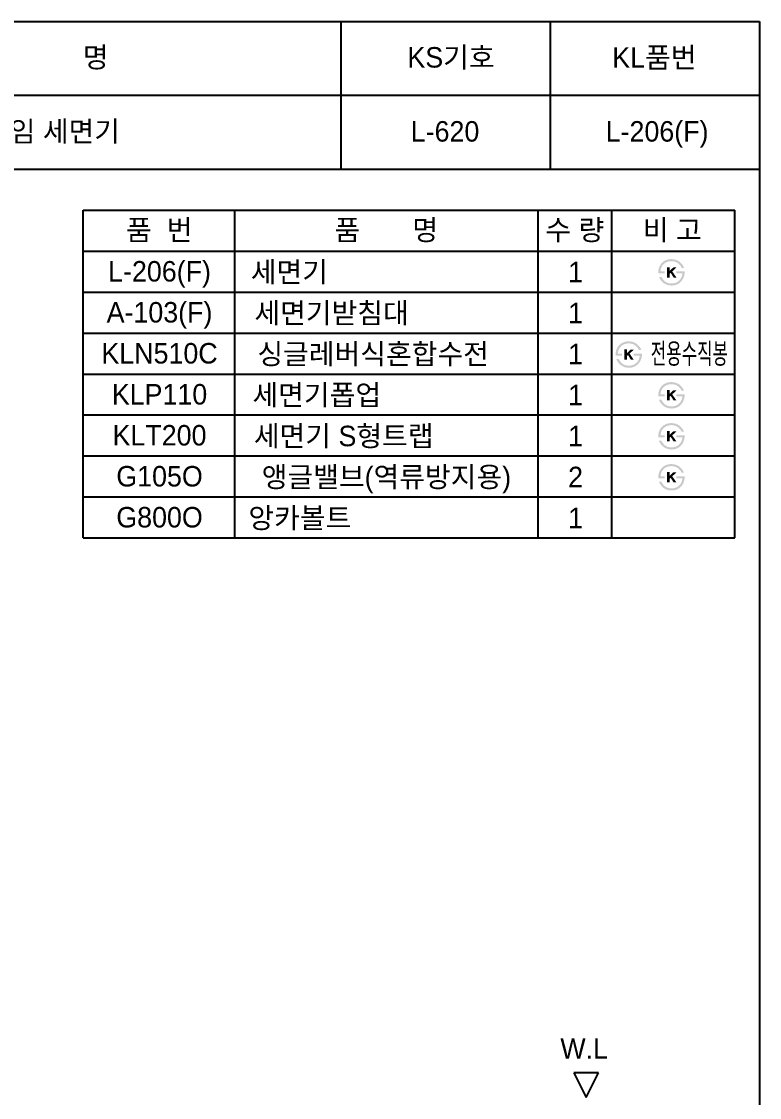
# Model space of a CAD drawing. Header units: millimetres. Extents: x 0 to 5811, y -67 to 2530.
# Drawn here: x 4911 to 5811, y 1217 to 2530 of the extents above; entities that cross this region are included whole.
import ezdxf
from ezdxf.enums import TextEntityAlignment as Align

# ---------------------------------------------------------------- set-up
doc = ezdxf.new("R2010")
doc.units = ezdxf.units.MM
for name, color, linetype in [('TEXT', 7, 'Continuous'), ('도각라인', 255, 'Continuous'), ('외형선', 3, 'Continuous')]:
    doc.layers.add(name, color=color, linetype=linetype)
doc.styles.add('타이틀', font='H2GTRM.TTF', dxfattribs={"height": 25})

msp = doc.modelspace()

# ---------------------------------------------------------------- hatches: boundary and pattern name
at = {"layer": 'TEXT'}
for points in [[(5688, 2222.8), (5687.9, 2223.2), (5687.9, 2223.6), (5687.9, 2224), (5687.9, 2224.4), (5688, 2224.8), (5688, 2225.2), (5688, 2225.6), (5688.1, 2226), (5688.1, 2226.4), (5688.2, 2226.8), (5688.2, 2227.2), (5688.3, 2227.6), (5688.4, 2228), (5688.5, 2228.4), (5688.6, 2228.8), (5688.7, 2229.1), (5688.8, 2229.5), (5688.9, 2229.9), (5689.1, 2230.3), (5689.2, 2230.6), (5689.4, 2231), (5689.5, 2231.4), (5689.7, 2231.7), (5689.9, 2232.1), (5690.1, 2232.4), (5690.3, 2232.7), (5690.5, 2233.1), (5690.7, 2233.4), (5690.9, 2233.7), (5691.1, 2234), (5691.4, 2234.3), (5691.9, 2234.9), (5692.1, 2235.2), (5692.4, 2235.5), (5692.7, 2235.8), (5693, 2236.1), (5693.3, 2236.4), (5693.6, 2236.6), (5693.9, 2236.9), (5694.2, 2237.1), (5694.5, 2237.4), (5694.9, 2237.6), (5695.2, 2237.8), (5695.6, 2238), (5695.9, 2238.2), (5696.3, 2238.4), (5696.6, 2238.6), (5697, 2238.7), (5697.4, 2238.9), (5697.9, 2239.1), (5698.3, 2239.2), (5698.7, 2239.4), (5699.1, 2239.5), (5699.6, 2239.6), (5700, 2239.7), (5700.5, 2239.8), (5700.9, 2239.9), (5701.4, 2239.9), (5701.9, 2240), (5702.3, 2240), (5702.8, 2240.1), (5703.3, 2240.1), (5703.8, 2240.1), (5704.6, 2240.1), (5704.9, 2240.1), (5705.3, 2240), (5705.7, 2240), (5706, 2240), (5706.4, 2239.9), (5706.8, 2239.9), (5707.1, 2239.8), (5707.5, 2239.7), (5707.8, 2239.7), (5708.1, 2239.6), (5708.5, 2239.5), (5708.8, 2239.4), (5709.1, 2239.3), (5709.5, 2239.2), (5709.8, 2239.1), (5710.1, 2239), (5710.4, 2238.9), (5710.7, 2238.7), (5711, 2238.6), (5711.3, 2238.5), (5711.6, 2238.3), (5711.9, 2238.2), (5712.2, 2238), (5712.5, 2237.8), (5712.8, 2237.7), (5713.1, 2237.5), (5713.4, 2237.3), (5713.6, 2237.1), (5713.9, 2236.9), (5714.2, 2236.7), (5714.6, 2236.4), (5715, 2236), (5715.4, 2235.6), (5715.8, 2235.2), (5716.1, 2234.8), (5716.5, 2234.4), (5716.8, 2234), (5717.2, 2233.6), (5717.5, 2233.1), (5717.8, 2232.6), (5718.1, 2232.2), (5718.4, 2231.7), (5718.7, 2231.1), (5718.9, 2230.6), (5719.2, 2230.1), (5719.4, 2229.5), (5719.4, 2229.5), (5716.3, 2229.5), (5716.3, 2229.5), (5716.2, 2229.7), (5716.2, 2229.9), (5716.1, 2230.1), (5716, 2230.2), (5715.9, 2230.4), (5715.9, 2230.6), (5715.8, 2230.7), (5715.7, 2230.9), (5715.6, 2231.1), (5715.5, 2231.2), (5715.4, 2231.4), (5715.3, 2231.6), (5715.2, 2231.7), (5715.1, 2231.9), (5715, 2232.1), (5714.8, 2232.2), (5714.7, 2232.4), (5714.6, 2232.6), (5714.3, 2232.9), (5714.1, 2233.2), (5713.8, 2233.5), (5713.4, 2233.8), (5713.1, 2234.1), (5712.8, 2234.4), (5712.4, 2234.7), (5712.2, 2234.9), (5712, 2235.1), (5711.7, 2235.2), (5711.5, 2235.4), (5711.2, 2235.5), (5711, 2235.7), (5710.8, 2235.8), (5710.5, 2236), (5710.3, 2236.1), (5710, 2236.2), (5709.8, 2236.4), (5709.5, 2236.5), (5709.3, 2236.6), (5709, 2236.7), (5708.8, 2236.8), (5708.5, 2236.9), (5708.2, 2237), (5708, 2237), (5707.7, 2237.1), (5707.4, 2237.2), (5707.2, 2237.3), (5706.9, 2237.3), (5706.6, 2237.4), (5706.3, 2237.4), (5706.1, 2237.5), (5705.8, 2237.5), (5705.5, 2237.5), (5705.2, 2237.6), (5704.9, 2237.6), (5704.7, 2237.6), (5704.4, 2237.6), (5704.1, 2237.6), (5703.7, 2237.6), (5703.4, 2237.6), (5703.1, 2237.6), (5702.7, 2237.5), (5702.4, 2237.5), (5702.1, 2237.5), (5701.7, 2237.4), (5701.4, 2237.4), (5701.1, 2237.3), (5700.8, 2237.3), (5700.5, 2237.2), (5700.2, 2237.1), (5699.9, 2237), (5699.6, 2237), (5699.3, 2236.9), (5699, 2236.8), (5698.7, 2236.7), (5698.4, 2236.5), (5698.1, 2236.4), (5697.8, 2236.3), (5697.6, 2236.2), (5697.3, 2236), (5697, 2235.9), (5696.8, 2235.7), (5696.5, 2235.6), (5696.3, 2235.4), (5696, 2235.2), (5695.8, 2235), (5695.5, 2234.9), (5695.3, 2234.7), (5695, 2234.5), (5694.8, 2234.3), (5694.6, 2234), (5694.3, 2233.8), (5694.1, 2233.6), (5693.9, 2233.4), (5693.7, 2233.1), (5693.5, 2232.9), (5693.3, 2232.6), (5693.1, 2232.4), (5693, 2232.1), (5692.8, 2231.9), (5692.6, 2231.6), (5692.5, 2231.4), (5692.3, 2231.1), (5692.2, 2230.8), (5692, 2230.5), (5691.9, 2230.3), (5691.8, 2230), (5691.6, 2229.7), (5691.5, 2229.4), (5691.4, 2229.1), (5691.3, 2228.8), (5691.2, 2228.5), (5691.2, 2228.2), (5691.1, 2227.8), (5691, 2227.5), (5691, 2227.2), (5690.9, 2226.9), (5690.8, 2226.5), (5690.8, 2226.2), (5690.8, 2225.8), (5690.7, 2225.5), (5690.7, 2225.1), (5690.7, 2225.1), (5695.9, 2225.1), (5695.9, 2225.1), (5695.9, 2225.1), (5695.9, 2222.8), (5695.9, 2222.8), (5695.9, 2222.8), (5688, 2222.8)], [(5720.1, 2225.1), (5720.1, 2224.7), (5720.1, 2224.3), (5720.1, 2223.8), (5720.1, 2223.4), (5720.1, 2223), (5720, 2222.5), (5720, 2222.1), (5719.9, 2221.7), (5719.8, 2221.3), (5719.8, 2220.9), (5719.7, 2220.4), (5719.6, 2220), (5719.5, 2219.6), (5719.3, 2219.2), (5719.2, 2218.8), (5719.1, 2218.4), (5718.9, 2218), (5718.8, 2217.6), (5718.6, 2217.3), (5718.5, 2216.9), (5718.3, 2216.5), (5718.1, 2216.2), (5717.9, 2215.8), (5717.7, 2215.5), (5717.5, 2215.1), (5717.3, 2214.8), (5717.1, 2214.5), (5716.9, 2214.2), (5716.6, 2213.8), (5716.4, 2213.5), (5716.2, 2213.2), (5715.9, 2212.9), (5715.6, 2212.6), (5715.4, 2212.4), (5715.1, 2212.1), (5714.8, 2211.8), (5714.5, 2211.6), (5714.2, 2211.3), (5713.9, 2211.1), (5713.6, 2210.8), (5713.3, 2210.6), (5712.9, 2210.4), (5712.6, 2210.2), (5712.3, 2210), (5712, 2209.8), (5711.6, 2209.6), (5711.3, 2209.4), (5710.9, 2209.3), (5710.5, 2209.1), (5710.2, 2209), (5709.8, 2208.8), (5709.4, 2208.7), (5709, 2208.6), (5708.7, 2208.5), (5708.3, 2208.4), (5707.9, 2208.3), (5707.5, 2208.2), (5707.1, 2208.1), (5706.7, 2208.1), (5706.3, 2208), (5705.9, 2208), (5705.5, 2208), (5705.1, 2207.9), (5704.7, 2207.9), (5704, 2207.9), (5703.4, 2208), (5702.7, 2208), (5702.1, 2208.1), (5701.5, 2208.2), (5701.2, 2208.2), (5700.9, 2208.3), (5700.5, 2208.3), (5700.2, 2208.4), (5700, 2208.5), (5699.7, 2208.6), (5699.4, 2208.6), (5699.1, 2208.7), (5698.8, 2208.8), (5698.5, 2208.9), (5698.2, 2209), (5697.9, 2209.1), (5697.7, 2209.2), (5697.4, 2209.4), (5697.1, 2209.5), (5696.8, 2209.6), (5696.6, 2209.7), (5696.3, 2209.9), (5696, 2210), (5695.8, 2210.2), (5695.5, 2210.3), (5695, 2210.7), (5694.7, 2210.8), (5694.5, 2211), (5694.2, 2211.2), (5694, 2211.4), (5693.7, 2211.6), (5693.5, 2211.8), (5693.3, 2212), (5693, 2212.2), (5692.8, 2212.5), (5692.6, 2212.7), (5692.4, 2212.9), (5692.1, 2213.1), (5691.9, 2213.4), (5691.7, 2213.6), (5691.5, 2213.9), (5691.3, 2214.1), (5691.1, 2214.4), (5690.9, 2214.6), (5690.8, 2214.9), (5690.6, 2215.2), (5690.4, 2215.5), (5690.2, 2215.7), (5690.1, 2216), (5689.9, 2216.3), (5689.7, 2216.6), (5689.6, 2216.9), (5689.4, 2217.2), (5689.1, 2217.8), (5688.9, 2218.5), (5688.9, 2218.5), (5691.8, 2218.5), (5691.8, 2218.5), (5692, 2218.1), (5692.3, 2217.6), (5692.5, 2217.2), (5692.8, 2216.9), (5693, 2216.5), (5693.3, 2216.1), (5693.5, 2215.8), (5693.8, 2215.4), (5694.1, 2215.1), (5694.3, 2214.8), (5694.6, 2214.5), (5694.9, 2214.2), (5695.2, 2213.9), (5695.5, 2213.6), (5695.8, 2213.3), (5696.1, 2213.1), (5696.3, 2212.9), (5696.5, 2212.7), (5696.8, 2212.6), (5697, 2212.4), (5697.2, 2212.3), (5697.5, 2212.1), (5697.7, 2212), (5698, 2211.9), (5698.2, 2211.7), (5698.5, 2211.6), (5698.7, 2211.5), (5699, 2211.4), (5699.2, 2211.3), (5699.5, 2211.2), (5699.8, 2211.1), (5700, 2211), (5700.3, 2211), (5700.6, 2210.9), (5700.9, 2210.8), (5701.1, 2210.8), (5701.4, 2210.7), (5701.7, 2210.7), (5702, 2210.6), (5702.3, 2210.6), (5702.6, 2210.6), (5702.9, 2210.5), (5703.2, 2210.5), (5703.5, 2210.5), (5703.8, 2210.5), (5704.1, 2210.5), (5704.4, 2210.5), (5705.3, 2210.5), (5705.5, 2210.6), (5705.8, 2210.6), (5706.1, 2210.6), (5706.3, 2210.6), (5706.6, 2210.7), (5706.9, 2210.7), (5707.1, 2210.8), (5707.4, 2210.8), (5707.6, 2210.9), (5707.9, 2210.9), (5708.2, 2211), (5708.4, 2211.1), (5708.7, 2211.2), (5708.9, 2211.2), (5709.2, 2211.3), (5709.4, 2211.4), (5709.7, 2211.5), (5709.9, 2211.6), (5710.1, 2211.8), (5710.4, 2211.9), (5710.6, 2212), (5710.9, 2212.1), (5711.1, 2212.3), (5711.3, 2212.4), (5711.6, 2212.6), (5711.8, 2212.7), (5712, 2212.9), (5712.2, 2213), (5712.5, 2213.2), (5712.7, 2213.4), (5712.9, 2213.6), (5713.2, 2213.8), (5713.4, 2214), (5713.7, 2214.3), (5713.9, 2214.5), (5714.1, 2214.8), (5714.3, 2215), (5714.5, 2215.3), (5714.7, 2215.5), (5714.9, 2215.8), (5715.1, 2216), (5715.3, 2216.3), (5715.5, 2216.6), (5715.6, 2216.9), (5715.8, 2217.2), (5715.9, 2217.4), (5716.1, 2217.7), (5716.2, 2218), (5716.3, 2218.3), (5716.5, 2218.7), (5716.6, 2219), (5716.7, 2219.3), (5716.8, 2219.6), (5716.9, 2220), (5716.9, 2220.3), (5717, 2220.6), (5717.1, 2221), (5717.2, 2221.3), (5717.2, 2221.7), (5717.3, 2222.1), (5717.3, 2222.4), (5717.3, 2222.8), (5717.3, 2222.8), (5709.9, 2222.8), (5709.9, 2222.8), (5709.9, 2222.8), (5709.9, 2225.1), (5709.9, 2225.1), (5709.9, 2225.1), (5720.1, 2225.1)], [(5701.7, 2225.8), (5706.5, 2230.2), (5710.4, 2230.2), (5705, 2225.2), (5710.1, 2217.7), (5706.7, 2217.7), (5703.1, 2223.4), (5701.7, 2222.2), (5701.7, 2217.7), (5698.8, 2217.7), (5698.8, 2230.3), (5701.7, 2230.3)], [(5635.9, 2122.5), (5635.9, 2122.9), (5635.9, 2123.3), (5635.9, 2123.7), (5635.9, 2124.1), (5635.9, 2124.5), (5635.9, 2124.9), (5636, 2125.3), (5636, 2125.7), (5636, 2126.1), (5636.1, 2126.5), (5636.2, 2126.9), (5636.2, 2127.3), (5636.3, 2127.7), (5636.4, 2128.1), (5636.5, 2128.5), (5636.6, 2128.8), (5636.8, 2129.2), (5636.9, 2129.6), (5637, 2130), (5637.2, 2130.4), (5637.3, 2130.7), (5637.5, 2131.1), (5637.7, 2131.4), (5637.8, 2131.8), (5638, 2132.1), (5638.2, 2132.5), (5638.4, 2132.8), (5638.6, 2133.1), (5638.8, 2133.4), (5639.1, 2133.7), (5639.3, 2134), (5639.8, 2134.6), (5640.1, 2135), (5640.4, 2135.2), (5640.6, 2135.5), (5640.9, 2135.8), (5641.2, 2136.1), (5641.5, 2136.3), (5641.8, 2136.6), (5642.2, 2136.8), (5642.5, 2137.1), (5642.8, 2137.3), (5643.2, 2137.5), (5643.5, 2137.7), (5643.9, 2137.9), (5644.2, 2138.1), (5644.6, 2138.3), (5645, 2138.5), (5645.4, 2138.6), (5645.8, 2138.8), (5646.2, 2138.9), (5646.7, 2139.1), (5647.1, 2139.2), (5647.5, 2139.3), (5648, 2139.4), (5648.4, 2139.5), (5648.9, 2139.6), (5649.3, 2139.6), (5649.8, 2139.7), (5650.3, 2139.7), (5650.8, 2139.8), (5651.3, 2139.8), (5651.8, 2139.8), (5652.5, 2139.8), (5652.9, 2139.8), (5653.3, 2139.7), (5653.6, 2139.7), (5654, 2139.7), (5654.4, 2139.6), (5654.7, 2139.6), (5655.1, 2139.5), (5655.4, 2139.4), (5655.8, 2139.4), (5656.1, 2139.3), (5656.4, 2139.2), (5656.8, 2139.1), (5657.1, 2139), (5657.4, 2138.9), (5657.7, 2138.8), (5658.1, 2138.7), (5658.4, 2138.6), (5658.7, 2138.4), (5659, 2138.3), (5659.3, 2138.2), (5659.6, 2138), (5659.9, 2137.9), (5660.2, 2137.7), (5660.5, 2137.5), (5660.8, 2137.4), (5661, 2137.2), (5661.3, 2137), (5661.6, 2136.8), (5661.9, 2136.6), (5662.1, 2136.4), (5662.5, 2136.1), (5662.9, 2135.7), (5663.3, 2135.3), (5663.7, 2134.9), (5664.1, 2134.5), (5664.5, 2134.1), (5664.8, 2133.7), (5665.1, 2133.3), (5665.5, 2132.8), (5665.8, 2132.3), (5666.1, 2131.9), (5666.3, 2131.4), (5666.6, 2130.9), (5666.9, 2130.3), (5667.1, 2129.8), (5667.3, 2129.2), (5667.3, 2129.2), (5664.2, 2129.2), (5664.2, 2129.2), (5664.2, 2129.4), (5664.1, 2129.6), (5664, 2129.8), (5664, 2129.9), (5663.9, 2130.1), (5663.8, 2130.3), (5663.7, 2130.5), (5663.6, 2130.6), (5663.5, 2130.8), (5663.5, 2131), (5663.4, 2131.1), (5663.2, 2131.3), (5663.1, 2131.5), (5663, 2131.6), (5662.9, 2131.8), (5662.8, 2131.9), (5662.7, 2132.1), (5662.5, 2132.3), (5662.3, 2132.6), (5662, 2132.9), (5661.7, 2133.2), (5661.4, 2133.5), (5661.1, 2133.8), (5660.7, 2134.1), (5660.4, 2134.4), (5660.1, 2134.6), (5659.9, 2134.8), (5659.7, 2134.9), (5659.4, 2135.1), (5659.2, 2135.3), (5659, 2135.4), (5658.7, 2135.5), (5658.5, 2135.7), (5658.2, 2135.8), (5658, 2135.9), (5657.7, 2136.1), (5657.5, 2136.2), (5657.2, 2136.3), (5657, 2136.4), (5656.7, 2136.5), (5656.4, 2136.6), (5656.2, 2136.7), (5655.9, 2136.8), (5655.7, 2136.8), (5655.4, 2136.9), (5655.1, 2137), (5654.8, 2137), (5654.6, 2137.1), (5654.3, 2137.1), (5654, 2137.2), (5653.7, 2137.2), (5653.5, 2137.2), (5653.2, 2137.3), (5652.9, 2137.3), (5652.6, 2137.3), (5652.3, 2137.3), (5652, 2137.3), (5651.7, 2137.3), (5651.3, 2137.3), (5651, 2137.3), (5650.7, 2137.3), (5650.3, 2137.2), (5650, 2137.2), (5649.7, 2137.1), (5649.4, 2137.1), (5649, 2137), (5648.7, 2137), (5648.4, 2136.9), (5648.1, 2136.8), (5647.8, 2136.8), (5647.5, 2136.7), (5647.2, 2136.6), (5646.9, 2136.5), (5646.6, 2136.4), (5646.3, 2136.3), (5646.1, 2136.1), (5645.8, 2136), (5645.5, 2135.9), (5645.2, 2135.7), (5645, 2135.6), (5644.7, 2135.4), (5644.5, 2135.3), (5644.2, 2135.1), (5644, 2134.9), (5643.7, 2134.8), (5643.5, 2134.6), (5643.2, 2134.4), (5643, 2134.2), (5642.8, 2134), (5642.5, 2133.8), (5642.3, 2133.5), (5642.1, 2133.3), (5641.9, 2133.1), (5641.7, 2132.8), (5641.5, 2132.6), (5641.3, 2132.4), (5641.1, 2132.1), (5640.9, 2131.9), (5640.7, 2131.6), (5640.6, 2131.3), (5640.4, 2131.1), (5640.3, 2130.8), (5640.1, 2130.5), (5640, 2130.2), (5639.8, 2130), (5639.7, 2129.7), (5639.6, 2129.4), (5639.5, 2129.1), (5639.4, 2128.8), (5639.3, 2128.5), (5639.2, 2128.2), (5639.1, 2127.9), (5639, 2127.5), (5639, 2127.2), (5638.9, 2126.9), (5638.8, 2126.6), (5638.8, 2126.2), (5638.8, 2125.9), (5638.7, 2125.6), (5638.7, 2125.2), (5638.7, 2124.9), (5638.7, 2124.9), (5643.8, 2124.9), (5643.8, 2124.9), (5643.8, 2124.9), (5643.8, 2122.5), (5643.8, 2122.5), (5643.8, 2122.5), (5635.9, 2122.5)], [(5649.7, 2125.5), (5654.5, 2129.9), (5658.3, 2129.9), (5653, 2124.9), (5658, 2117.4), (5654.6, 2117.4), (5651.1, 2123.1), (5649.7, 2121.9), (5649.7, 2117.4), (5646.7, 2117.4), (5646.7, 2130), (5649.7, 2130)], [(5668.1, 2124.9), (5668.1, 2124.4), (5668.1, 2124), (5668.1, 2123.5), (5668, 2123.1), (5668, 2122.7), (5668, 2122.3), (5667.9, 2121.8), (5667.9, 2121.4), (5667.8, 2121), (5667.7, 2120.6), (5667.6, 2120.2), (5667.5, 2119.7), (5667.4, 2119.3), (5667.3, 2118.9), (5667.2, 2118.5), (5667, 2118.1), (5666.9, 2117.7), (5666.7, 2117.4), (5666.6, 2117), (5666.4, 2116.6), (5666.3, 2116.2), (5666.1, 2115.9), (5665.9, 2115.5), (5665.7, 2115.2), (5665.5, 2114.9), (5665.3, 2114.5), (5665.1, 2114.2), (5664.8, 2113.9), (5664.6, 2113.6), (5664.4, 2113.2), (5664.1, 2112.9), (5663.8, 2112.6), (5663.6, 2112.4), (5663.3, 2112.1), (5663, 2111.8), (5662.7, 2111.5), (5662.4, 2111.3), (5662.1, 2111), (5661.8, 2110.8), (5661.5, 2110.5), (5661.2, 2110.3), (5660.9, 2110.1), (5660.6, 2109.9), (5660.2, 2109.7), (5659.9, 2109.5), (5659.6, 2109.3), (5659.2, 2109.2), (5658.9, 2109), (5658.5, 2108.8), (5658.1, 2108.7), (5657.8, 2108.5), (5657.4, 2108.4), (5657, 2108.3), (5656.6, 2108.2), (5656.2, 2108.1), (5655.8, 2108), (5655.5, 2107.9), (5655.1, 2107.8), (5654.7, 2107.8), (5654.3, 2107.7), (5653.9, 2107.7), (5653.5, 2107.7), (5653, 2107.6), (5652.6, 2107.6), (5652, 2107.6), (5651.3, 2107.7), (5650.7, 2107.7), (5650, 2107.8), (5649.4, 2107.9), (5649.1, 2107.9), (5648.8, 2108), (5648.5, 2108), (5648.2, 2108.1), (5647.9, 2108.2), (5647.6, 2108.3), (5647.3, 2108.3), (5647, 2108.4), (5646.7, 2108.5), (5646.4, 2108.6), (5646.2, 2108.7), (5645.9, 2108.8), (5645.6, 2109), (5645.3, 2109.1), (5645.1, 2109.2), (5644.8, 2109.3), (5644.5, 2109.5), (5644.3, 2109.6), (5644, 2109.7), (5643.7, 2109.9), (5643.5, 2110), (5643, 2110.4), (5642.7, 2110.6), (5642.4, 2110.7), (5642.2, 2110.9), (5641.9, 2111.1), (5641.7, 2111.3), (5641.4, 2111.5), (5641.2, 2111.7), (5641, 2111.9), (5640.7, 2112.2), (5640.5, 2112.4), (5640.3, 2112.6), (5640.1, 2112.8), (5639.9, 2113.1), (5639.7, 2113.3), (5639.5, 2113.6), (5639.3, 2113.8), (5639.1, 2114.1), (5638.9, 2114.3), (5638.7, 2114.6), (5638.5, 2114.9), (5638.3, 2115.2), (5638.2, 2115.4), (5638, 2115.7), (5637.8, 2116), (5637.7, 2116.3), (5637.5, 2116.6), (5637.4, 2116.9), (5637.1, 2117.6), (5636.8, 2118.2), (5636.8, 2118.2), (5639.8, 2118.2), (5639.8, 2118.2), (5640, 2117.8), (5640.2, 2117.4), (5640.5, 2117), (5640.7, 2116.6), (5641, 2116.2), (5641.2, 2115.8), (5641.5, 2115.5), (5641.7, 2115.1), (5642, 2114.8), (5642.3, 2114.5), (5642.6, 2114.2), (5642.8, 2113.9), (5643.1, 2113.6), (5643.4, 2113.3), (5643.7, 2113), (5644, 2112.8), (5644.3, 2112.6), (5644.5, 2112.5), (5644.7, 2112.3), (5645, 2112.1), (5645.2, 2112), (5645.4, 2111.8), (5645.7, 2111.7), (5645.9, 2111.6), (5646.2, 2111.5), (5646.4, 2111.3), (5646.7, 2111.2), (5646.9, 2111.1), (5647.2, 2111), (5647.5, 2110.9), (5647.7, 2110.8), (5648, 2110.7), (5648.3, 2110.7), (5648.5, 2110.6), (5648.8, 2110.5), (5649.1, 2110.5), (5649.4, 2110.4), (5649.7, 2110.4), (5649.9, 2110.3), (5650.2, 2110.3), (5650.5, 2110.3), (5650.8, 2110.3), (5651.1, 2110.2), (5651.4, 2110.2), (5651.7, 2110.2), (5652, 2110.2), (5652.3, 2110.2), (5653.2, 2110.3), (5653.5, 2110.3), (5653.7, 2110.3), (5654, 2110.3), (5654.3, 2110.3), (5654.5, 2110.4), (5654.8, 2110.4), (5655.1, 2110.5), (5655.3, 2110.5), (5655.6, 2110.6), (5655.9, 2110.6), (5656.1, 2110.7), (5656.4, 2110.8), (5656.6, 2110.9), (5656.9, 2111), (5657.1, 2111), (5657.4, 2111.1), (5657.6, 2111.2), (5657.8, 2111.4), (5658.1, 2111.5), (5658.3, 2111.6), (5658.6, 2111.7), (5658.8, 2111.8), (5659, 2112), (5659.3, 2112.1), (5659.5, 2112.3), (5659.7, 2112.4), (5660, 2112.6), (5660.2, 2112.7), (5660.4, 2112.9), (5660.6, 2113.1), (5660.9, 2113.3), (5661.1, 2113.5), (5661.4, 2113.8), (5661.6, 2114), (5661.8, 2114.2), (5662.1, 2114.5), (5662.3, 2114.7), (5662.5, 2115), (5662.7, 2115.2), (5662.9, 2115.5), (5663.1, 2115.7), (5663.2, 2116), (5663.4, 2116.3), (5663.6, 2116.6), (5663.7, 2116.9), (5663.9, 2117.2), (5664, 2117.4), (5664.2, 2117.8), (5664.3, 2118.1), (5664.4, 2118.4), (5664.5, 2118.7), (5664.6, 2119), (5664.7, 2119.3), (5664.8, 2119.7), (5664.9, 2120), (5665, 2120.3), (5665, 2120.7), (5665.1, 2121), (5665.2, 2121.4), (5665.2, 2121.8), (5665.2, 2122.1), (5665.3, 2122.5), (5665.3, 2122.5), (5657.9, 2122.5), (5657.9, 2122.5), (5657.9, 2122.5), (5657.9, 2124.9), (5657.9, 2124.9), (5657.9, 2124.9), (5668.1, 2124.9)], [(5688, 2072.8), (5687.9, 2073.2), (5687.9, 2073.6), (5687.9, 2074), (5687.9, 2074.4), (5688, 2074.8), (5688, 2075.2), (5688, 2075.6), (5688.1, 2076), (5688.1, 2076.4), (5688.2, 2076.8), (5688.2, 2077.2), (5688.3, 2077.6), (5688.4, 2078), (5688.5, 2078.4), (5688.6, 2078.8), (5688.7, 2079.1), (5688.8, 2079.5), (5688.9, 2079.9), (5689.1, 2080.3), (5689.2, 2080.6), (5689.4, 2081), (5689.5, 2081.4), (5689.7, 2081.7), (5689.9, 2082.1), (5690.1, 2082.4), (5690.3, 2082.7), (5690.5, 2083.1), (5690.7, 2083.4), (5690.9, 2083.7), (5691.1, 2084), (5691.4, 2084.3), (5691.9, 2084.9), (5692.1, 2085.2), (5692.4, 2085.5), (5692.7, 2085.8), (5693, 2086.1), (5693.3, 2086.4), (5693.6, 2086.6), (5693.9, 2086.9), (5694.2, 2087.1), (5694.5, 2087.4), (5694.9, 2087.6), (5695.2, 2087.8), (5695.6, 2088), (5695.9, 2088.2), (5696.3, 2088.4), (5696.6, 2088.6), (5697, 2088.7), (5697.4, 2088.9), (5697.9, 2089.1), (5698.3, 2089.2), (5698.7, 2089.4), (5699.1, 2089.5), (5699.6, 2089.6), (5700, 2089.7), (5700.5, 2089.8), (5700.9, 2089.9), (5701.4, 2089.9), (5701.9, 2090), (5702.3, 2090), (5702.8, 2090.1), (5703.3, 2090.1), (5703.8, 2090.1), (5704.6, 2090.1), (5704.9, 2090.1), (5705.3, 2090), (5705.7, 2090), (5706, 2090), (5706.4, 2089.9), (5706.8, 2089.9), (5707.1, 2089.8), (5707.5, 2089.7), (5707.8, 2089.7), (5708.1, 2089.6), (5708.5, 2089.5), (5708.8, 2089.4), (5709.1, 2089.3), (5709.5, 2089.2), (5709.8, 2089.1), (5710.1, 2089), (5710.4, 2088.9), (5710.7, 2088.7), (5711, 2088.6), (5711.3, 2088.5), (5711.6, 2088.3), (5711.9, 2088.2), (5712.2, 2088), (5712.5, 2087.8), (5712.8, 2087.7), (5713.1, 2087.5), (5713.4, 2087.3), (5713.6, 2087.1), (5713.9, 2086.9), (5714.2, 2086.7), (5714.6, 2086.4), (5715, 2086), (5715.4, 2085.6), (5715.8, 2085.2), (5716.1, 2084.8), (5716.5, 2084.4), (5716.8, 2084), (5717.2, 2083.6), (5717.5, 2083.1), (5717.8, 2082.6), (5718.1, 2082.2), (5718.4, 2081.7), (5718.7, 2081.1), (5718.9, 2080.6), (5719.2, 2080.1), (5719.4, 2079.5), (5719.4, 2079.5), (5716.3, 2079.5), (5716.3, 2079.5), (5716.2, 2079.7), (5716.2, 2079.9), (5716.1, 2080.1), (5716, 2080.2), (5715.9, 2080.4), (5715.9, 2080.6), (5715.8, 2080.7), (5715.7, 2080.9), (5715.6, 2081.1), (5715.5, 2081.2), (5715.4, 2081.4), (5715.3, 2081.6), (5715.2, 2081.7), (5715.1, 2081.9), (5715, 2082.1), (5714.8, 2082.2), (5714.7, 2082.4), (5714.6, 2082.6), (5714.3, 2082.9), (5714.1, 2083.2), (5713.8, 2083.5), (5713.4, 2083.8), (5713.1, 2084.1), (5712.8, 2084.4), (5712.4, 2084.7), (5712.2, 2084.9), (5712, 2085.1), (5711.7, 2085.2), (5711.5, 2085.4), (5711.2, 2085.5), (5711, 2085.7), (5710.8, 2085.8), (5710.5, 2086), (5710.3, 2086.1), (5710, 2086.2), (5709.8, 2086.4), (5709.5, 2086.5), (5709.3, 2086.6), (5709, 2086.7), (5708.8, 2086.8), (5708.5, 2086.9), (5708.2, 2087), (5708, 2087), (5707.7, 2087.1), (5707.4, 2087.2), (5707.2, 2087.3), (5706.9, 2087.3), (5706.6, 2087.4), (5706.3, 2087.4), (5706.1, 2087.5), (5705.8, 2087.5), (5705.5, 2087.5), (5705.2, 2087.6), (5704.9, 2087.6), (5704.7, 2087.6), (5704.4, 2087.6), (5704.1, 2087.6), (5703.7, 2087.6), (5703.4, 2087.6), (5703.1, 2087.6), (5702.7, 2087.5), (5702.4, 2087.5), (5702.1, 2087.5), (5701.7, 2087.4), (5701.4, 2087.4), (5701.1, 2087.3), (5700.8, 2087.3), (5700.5, 2087.2), (5700.2, 2087.1), (5699.9, 2087), (5699.6, 2087), (5699.3, 2086.9), (5699, 2086.8), (5698.7, 2086.7), (5698.4, 2086.5), (5698.1, 2086.4), (5697.8, 2086.3), (5697.6, 2086.2), (5697.3, 2086), (5697, 2085.9), (5696.8, 2085.7), (5696.5, 2085.6), (5696.3, 2085.4), (5696, 2085.2), (5695.8, 2085), (5695.5, 2084.9), (5695.3, 2084.7), (5695, 2084.5), (5694.8, 2084.3), (5694.6, 2084), (5694.3, 2083.8), (5694.1, 2083.6), (5693.9, 2083.4), (5693.7, 2083.1), (5693.5, 2082.9), (5693.3, 2082.6), (5693.1, 2082.4), (5693, 2082.1), (5692.8, 2081.9), (5692.6, 2081.6), (5692.5, 2081.4), (5692.3, 2081.1), (5692.2, 2080.8), (5692, 2080.5), (5691.9, 2080.3), (5691.8, 2080), (5691.6, 2079.7), (5691.5, 2079.4), (5691.4, 2079.1), (5691.3, 2078.8), (5691.2, 2078.5), (5691.2, 2078.2), (5691.1, 2077.8), (5691, 2077.5), (5691, 2077.2), (5690.9, 2076.9), (5690.8, 2076.5), (5690.8, 2076.2), (5690.8, 2075.8), (5690.7, 2075.5), (5690.7, 2075.1), (5690.7, 2075.1), (5695.9, 2075.1), (5695.9, 2075.1), (5695.9, 2075.1), (5695.9, 2072.8), (5695.9, 2072.8), (5695.9, 2072.8), (5688, 2072.8)], [(5720.1, 2075.1), (5720.1, 2074.7), (5720.1, 2074.3), (5720.1, 2073.8), (5720.1, 2073.4), (5720.1, 2073), (5720, 2072.5), (5720, 2072.1), (5719.9, 2071.7), (5719.8, 2071.3), (5719.8, 2070.9), (5719.7, 2070.4), (5719.6, 2070), (5719.5, 2069.6), (5719.3, 2069.2), (5719.2, 2068.8), (5719.1, 2068.4), (5718.9, 2068), (5718.8, 2067.6), (5718.6, 2067.3), (5718.5, 2066.9), (5718.3, 2066.5), (5718.1, 2066.2), (5717.9, 2065.8), (5717.7, 2065.5), (5717.5, 2065.1), (5717.3, 2064.8), (5717.1, 2064.5), (5716.9, 2064.2), (5716.6, 2063.8), (5716.4, 2063.5), (5716.2, 2063.2), (5715.9, 2062.9), (5715.6, 2062.6), (5715.4, 2062.4), (5715.1, 2062.1), (5714.8, 2061.8), (5714.5, 2061.6), (5714.2, 2061.3), (5713.9, 2061.1), (5713.6, 2060.8), (5713.3, 2060.6), (5712.9, 2060.4), (5712.6, 2060.2), (5712.3, 2060), (5712, 2059.8), (5711.6, 2059.6), (5711.3, 2059.4), (5710.9, 2059.3), (5710.5, 2059.1), (5710.2, 2059), (5709.8, 2058.8), (5709.4, 2058.7), (5709, 2058.6), (5708.7, 2058.5), (5708.3, 2058.4), (5707.9, 2058.3), (5707.5, 2058.2), (5707.1, 2058.1), (5706.7, 2058.1), (5706.3, 2058), (5705.9, 2058), (5705.5, 2058), (5705.1, 2057.9), (5704.7, 2057.9), (5704, 2057.9), (5703.4, 2058), (5702.7, 2058), (5702.1, 2058.1), (5701.5, 2058.2), (5701.2, 2058.2), (5700.9, 2058.3), (5700.5, 2058.3), (5700.2, 2058.4), (5700, 2058.5), (5699.7, 2058.6), (5699.4, 2058.6), (5699.1, 2058.7), (5698.8, 2058.8), (5698.5, 2058.9), (5698.2, 2059), (5697.9, 2059.1), (5697.7, 2059.2), (5697.4, 2059.4), (5697.1, 2059.5), (5696.8, 2059.6), (5696.6, 2059.7), (5696.3, 2059.9), (5696, 2060), (5695.8, 2060.2), (5695.5, 2060.3), (5695, 2060.7), (5694.7, 2060.8), (5694.5, 2061), (5694.2, 2061.2), (5694, 2061.4), (5693.7, 2061.6), (5693.5, 2061.8), (5693.3, 2062), (5693, 2062.2), (5692.8, 2062.5), (5692.6, 2062.7), (5692.4, 2062.9), (5692.1, 2063.1), (5691.9, 2063.4), (5691.7, 2063.6), (5691.5, 2063.9), (5691.3, 2064.1), (5691.1, 2064.4), (5690.9, 2064.6), (5690.8, 2064.9), (5690.6, 2065.2), (5690.4, 2065.5), (5690.2, 2065.7), (5690.1, 2066), (5689.9, 2066.3), (5689.7, 2066.6), (5689.6, 2066.9), (5689.4, 2067.2), (5689.1, 2067.8), (5688.9, 2068.5), (5688.9, 2068.5), (5691.8, 2068.5), (5691.8, 2068.5), (5692, 2068.1), (5692.3, 2067.6), (5692.5, 2067.2), (5692.8, 2066.9), (5693, 2066.5), (5693.3, 2066.1), (5693.5, 2065.8), (5693.8, 2065.4), (5694.1, 2065.1), (5694.3, 2064.8), (5694.6, 2064.5), (5694.9, 2064.2), (5695.2, 2063.9), (5695.5, 2063.6), (5695.8, 2063.3), (5696.1, 2063.1), (5696.3, 2062.9), (5696.5, 2062.7), (5696.8, 2062.6), (5697, 2062.4), (5697.2, 2062.3), (5697.5, 2062.1), (5697.7, 2062), (5698, 2061.9), (5698.2, 2061.7), (5698.5, 2061.6), (5698.7, 2061.5), (5699, 2061.4), (5699.2, 2061.3), (5699.5, 2061.2), (5699.8, 2061.1), (5700, 2061), (5700.3, 2061), (5700.6, 2060.9), (5700.9, 2060.8), (5701.1, 2060.8), (5701.4, 2060.7), (5701.7, 2060.7), (5702, 2060.6), (5702.3, 2060.6), (5702.6, 2060.6), (5702.9, 2060.5), (5703.2, 2060.5), (5703.5, 2060.5), (5703.8, 2060.5), (5704.1, 2060.5), (5704.4, 2060.5), (5705.3, 2060.5), (5705.5, 2060.6), (5705.8, 2060.6), (5706.1, 2060.6), (5706.3, 2060.6), (5706.6, 2060.7), (5706.9, 2060.7), (5707.1, 2060.8), (5707.4, 2060.8), (5707.6, 2060.9), (5707.9, 2060.9), (5708.2, 2061), (5708.4, 2061.1), (5708.7, 2061.2), (5708.9, 2061.2), (5709.2, 2061.3), (5709.4, 2061.4), (5709.7, 2061.5), (5709.9, 2061.6), (5710.1, 2061.8), (5710.4, 2061.9), (5710.6, 2062), (5710.9, 2062.1), (5711.1, 2062.3), (5711.3, 2062.4), (5711.6, 2062.6), (5711.8, 2062.7), (5712, 2062.9), (5712.2, 2063), (5712.5, 2063.2), (5712.7, 2063.4), (5712.9, 2063.6), (5713.2, 2063.8), (5713.4, 2064), (5713.7, 2064.3), (5713.9, 2064.5), (5714.1, 2064.8), (5714.3, 2065), (5714.5, 2065.3), (5714.7, 2065.5), (5714.9, 2065.8), (5715.1, 2066), (5715.3, 2066.3), (5715.5, 2066.6), (5715.6, 2066.9), (5715.8, 2067.2), (5715.9, 2067.4), (5716.1, 2067.7), (5716.2, 2068), (5716.3, 2068.3), (5716.5, 2068.7), (5716.6, 2069), (5716.7, 2069.3), (5716.8, 2069.6), (5716.9, 2070), (5716.9, 2070.3), (5717, 2070.6), (5717.1, 2071), (5717.2, 2071.3), (5717.2, 2071.7), (5717.3, 2072.1), (5717.3, 2072.4), (5717.3, 2072.8), (5717.3, 2072.8), (5709.9, 2072.8), (5709.9, 2072.8), (5709.9, 2072.8), (5709.9, 2075.1), (5709.9, 2075.1), (5709.9, 2075.1), (5720.1, 2075.1)], [(5701.7, 2075.8), (5706.5, 2080.2), (5710.4, 2080.2), (5705, 2075.2), (5710.1, 2067.7), (5706.7, 2067.7), (5703.1, 2073.4), (5701.7, 2072.2), (5701.7, 2067.7), (5698.8, 2067.7), (5698.8, 2080.3), (5701.7, 2080.3)], [(5688, 2022.8), (5687.9, 2023.2), (5687.9, 2023.6), (5687.9, 2024), (5687.9, 2024.4), (5688, 2024.8), (5688, 2025.2), (5688, 2025.6), (5688.1, 2026), (5688.1, 2026.4), (5688.2, 2026.8), (5688.2, 2027.2), (5688.3, 2027.6), (5688.4, 2028), (5688.5, 2028.4), (5688.6, 2028.8), (5688.7, 2029.1), (5688.8, 2029.5), (5688.9, 2029.9), (5689.1, 2030.3), (5689.2, 2030.6), (5689.4, 2031), (5689.5, 2031.4), (5689.7, 2031.7), (5689.9, 2032.1), (5690.1, 2032.4), (5690.3, 2032.7), (5690.5, 2033.1), (5690.7, 2033.4), (5690.9, 2033.7), (5691.1, 2034), (5691.4, 2034.3), (5691.9, 2034.9), (5692.1, 2035.2), (5692.4, 2035.5), (5692.7, 2035.8), (5693, 2036.1), (5693.3, 2036.4), (5693.6, 2036.6), (5693.9, 2036.9), (5694.2, 2037.1), (5694.5, 2037.4), (5694.9, 2037.6), (5695.2, 2037.8), (5695.6, 2038), (5695.9, 2038.2), (5696.3, 2038.4), (5696.6, 2038.6), (5697, 2038.7), (5697.4, 2038.9), (5697.9, 2039.1), (5698.3, 2039.2), (5698.7, 2039.4), (5699.1, 2039.5), (5699.6, 2039.6), (5700, 2039.7), (5700.5, 2039.8), (5700.9, 2039.9), (5701.4, 2039.9), (5701.9, 2040), (5702.3, 2040), (5702.8, 2040.1), (5703.3, 2040.1), (5703.8, 2040.1), (5704.6, 2040.1), (5704.9, 2040.1), (5705.3, 2040), (5705.7, 2040), (5706, 2040), (5706.4, 2039.9), (5706.8, 2039.9), (5707.1, 2039.8), (5707.5, 2039.7), (5707.8, 2039.7), (5708.1, 2039.6), (5708.5, 2039.5), (5708.8, 2039.4), (5709.1, 2039.3), (5709.5, 2039.2), (5709.8, 2039.1), (5710.1, 2039), (5710.4, 2038.9), (5710.7, 2038.7), (5711, 2038.6), (5711.3, 2038.5), (5711.6, 2038.3), (5711.9, 2038.2), (5712.2, 2038), (5712.5, 2037.8), (5712.8, 2037.7), (5713.1, 2037.5), (5713.4, 2037.3), (5713.6, 2037.1), (5713.9, 2036.9), (5714.2, 2036.7), (5714.6, 2036.4), (5715, 2036), (5715.4, 2035.6), (5715.8, 2035.2), (5716.1, 2034.8), (5716.5, 2034.4), (5716.8, 2034), (5717.2, 2033.6), (5717.5, 2033.1), (5717.8, 2032.6), (5718.1, 2032.2), (5718.4, 2031.7), (5718.7, 2031.1), (5718.9, 2030.6), (5719.2, 2030.1), (5719.4, 2029.5), (5719.4, 2029.5), (5716.3, 2029.5), (5716.3, 2029.5), (5716.2, 2029.7), (5716.2, 2029.9), (5716.1, 2030.1), (5716, 2030.2), (5715.9, 2030.4), (5715.9, 2030.6), (5715.8, 2030.7), (5715.7, 2030.9), (5715.6, 2031.1), (5715.5, 2031.2), (5715.4, 2031.4), (5715.3, 2031.6), (5715.2, 2031.7), (5715.1, 2031.9), (5715, 2032.1), (5714.8, 2032.2), (5714.7, 2032.4), (5714.6, 2032.6), (5714.3, 2032.9), (5714.1, 2033.2), (5713.8, 2033.5), (5713.4, 2033.8), (5713.1, 2034.1), (5712.8, 2034.4), (5712.4, 2034.7), (5712.2, 2034.9), (5712, 2035.1), (5711.7, 2035.2), (5711.5, 2035.4), (5711.2, 2035.5), (5711, 2035.7), (5710.8, 2035.8), (5710.5, 2036), (5710.3, 2036.1), (5710, 2036.2), (5709.8, 2036.4), (5709.5, 2036.5), (5709.3, 2036.6), (5709, 2036.7), (5708.8, 2036.8), (5708.5, 2036.9), (5708.2, 2037), (5708, 2037), (5707.7, 2037.1), (5707.4, 2037.2), (5707.2, 2037.3), (5706.9, 2037.3), (5706.6, 2037.4), (5706.3, 2037.4), (5706.1, 2037.5), (5705.8, 2037.5), (5705.5, 2037.5), (5705.2, 2037.6), (5704.9, 2037.6), (5704.7, 2037.6), (5704.4, 2037.6), (5704.1, 2037.6), (5703.7, 2037.6), (5703.4, 2037.6), (5703.1, 2037.6), (5702.7, 2037.5), (5702.4, 2037.5), (5702.1, 2037.5), (5701.7, 2037.4), (5701.4, 2037.4), (5701.1, 2037.3), (5700.8, 2037.3), (5700.5, 2037.2), (5700.2, 2037.1), (5699.9, 2037), (5699.6, 2037), (5699.3, 2036.9), (5699, 2036.8), (5698.7, 2036.7), (5698.4, 2036.5), (5698.1, 2036.4), (5697.8, 2036.3), (5697.6, 2036.2), (5697.3, 2036), (5697, 2035.9), (5696.8, 2035.7), (5696.5, 2035.6), (5696.3, 2035.4), (5696, 2035.2), (5695.8, 2035), (5695.5, 2034.9), (5695.3, 2034.7), (5695, 2034.5), (5694.8, 2034.3), (5694.6, 2034), (5694.3, 2033.8), (5694.1, 2033.6), (5693.9, 2033.4), (5693.7, 2033.1), (5693.5, 2032.9), (5693.3, 2032.6), (5693.1, 2032.4), (5693, 2032.1), (5692.8, 2031.9), (5692.6, 2031.6), (5692.5, 2031.4), (5692.3, 2031.1), (5692.2, 2030.8), (5692, 2030.5), (5691.9, 2030.3), (5691.8, 2030), (5691.6, 2029.7), (5691.5, 2029.4), (5691.4, 2029.1), (5691.3, 2028.8), (5691.2, 2028.5), (5691.2, 2028.2), (5691.1, 2027.8), (5691, 2027.5), (5691, 2027.2), (5690.9, 2026.9), (5690.8, 2026.5), (5690.8, 2026.2), (5690.8, 2025.8), (5690.7, 2025.5), (5690.7, 2025.1), (5690.7, 2025.1), (5695.9, 2025.1), (5695.9, 2025.1), (5695.9, 2025.1), (5695.9, 2022.8), (5695.9, 2022.8), (5695.9, 2022.8), (5688, 2022.8)], [(5720.1, 2025.1), (5720.1, 2024.7), (5720.1, 2024.3), (5720.1, 2023.8), (5720.1, 2023.4), (5720.1, 2023), (5720, 2022.5), (5720, 2022.1), (5719.9, 2021.7), (5719.8, 2021.3), (5719.8, 2020.9), (5719.7, 2020.4), (5719.6, 2020), (5719.5, 2019.6), (5719.3, 2019.2), (5719.2, 2018.8), (5719.1, 2018.4), (5718.9, 2018), (5718.8, 2017.6), (5718.6, 2017.3), (5718.5, 2016.9), (5718.3, 2016.5), (5718.1, 2016.2), (5717.9, 2015.8), (5717.7, 2015.5), (5717.5, 2015.1), (5717.3, 2014.8), (5717.1, 2014.5), (5716.9, 2014.2), (5716.6, 2013.8), (5716.4, 2013.5), (5716.2, 2013.2), (5715.9, 2012.9), (5715.6, 2012.6), (5715.4, 2012.4), (5715.1, 2012.1), (5714.8, 2011.8), (5714.5, 2011.6), (5714.2, 2011.3), (5713.9, 2011.1), (5713.6, 2010.8), (5713.3, 2010.6), (5712.9, 2010.4), (5712.6, 2010.2), (5712.3, 2010), (5712, 2009.8), (5711.6, 2009.6), (5711.3, 2009.4), (5710.9, 2009.3), (5710.5, 2009.1), (5710.2, 2009), (5709.8, 2008.8), (5709.4, 2008.7), (5709, 2008.6), (5708.7, 2008.5), (5708.3, 2008.4), (5707.9, 2008.3), (5707.5, 2008.2), (5707.1, 2008.1), (5706.7, 2008.1), (5706.3, 2008), (5705.9, 2008), (5705.5, 2008), (5705.1, 2007.9), (5704.7, 2007.9), (5704, 2007.9), (5703.4, 2008), (5702.7, 2008), (5702.1, 2008.1), (5701.5, 2008.2), (5701.2, 2008.2), (5700.9, 2008.3), (5700.5, 2008.3), (5700.2, 2008.4), (5700, 2008.5), (5699.7, 2008.6), (5699.4, 2008.6), (5699.1, 2008.7), (5698.8, 2008.8), (5698.5, 2008.9), (5698.2, 2009), (5697.9, 2009.1), (5697.7, 2009.2), (5697.4, 2009.4), (5697.1, 2009.5), (5696.8, 2009.6), (5696.6, 2009.7), (5696.3, 2009.9), (5696, 2010), (5695.8, 2010.2), (5695.5, 2010.3), (5695, 2010.7), (5694.7, 2010.8), (5694.5, 2011), (5694.2, 2011.2), (5694, 2011.4), (5693.7, 2011.6), (5693.5, 2011.8), (5693.3, 2012), (5693, 2012.2), (5692.8, 2012.5), (5692.6, 2012.7), (5692.4, 2012.9), (5692.1, 2013.1), (5691.9, 2013.4), (5691.7, 2013.6), (5691.5, 2013.9), (5691.3, 2014.1), (5691.1, 2014.4), (5690.9, 2014.6), (5690.8, 2014.9), (5690.6, 2015.2), (5690.4, 2015.5), (5690.2, 2015.7), (5690.1, 2016), (5689.9, 2016.3), (5689.7, 2016.6), (5689.6, 2016.9), (5689.4, 2017.2), (5689.1, 2017.8), (5688.9, 2018.5), (5688.9, 2018.5), (5691.8, 2018.5), (5691.8, 2018.5), (5692, 2018.1), (5692.3, 2017.6), (5692.5, 2017.2), (5692.8, 2016.9), (5693, 2016.5), (5693.3, 2016.1), (5693.5, 2015.8), (5693.8, 2015.4), (5694.1, 2015.1), (5694.3, 2014.8), (5694.6, 2014.5), (5694.9, 2014.2), (5695.2, 2013.9), (5695.5, 2013.6), (5695.8, 2013.3), (5696.1, 2013.1), (5696.3, 2012.9), (5696.5, 2012.7), (5696.8, 2012.6), (5697, 2012.4), (5697.2, 2012.3), (5697.5, 2012.1), (5697.7, 2012), (5698, 2011.9), (5698.2, 2011.7), (5698.5, 2011.6), (5698.7, 2011.5), (5699, 2011.4), (5699.2, 2011.3), (5699.5, 2011.2), (5699.8, 2011.1), (5700, 2011), (5700.3, 2011), (5700.6, 2010.9), (5700.9, 2010.8), (5701.1, 2010.8), (5701.4, 2010.7), (5701.7, 2010.7), (5702, 2010.6), (5702.3, 2010.6), (5702.6, 2010.6), (5702.9, 2010.5), (5703.2, 2010.5), (5703.5, 2010.5), (5703.8, 2010.5), (5704.1, 2010.5), (5704.4, 2010.5), (5705.3, 2010.5), (5705.5, 2010.6), (5705.8, 2010.6), (5706.1, 2010.6), (5706.3, 2010.6), (5706.6, 2010.7), (5706.9, 2010.7), (5707.1, 2010.8), (5707.4, 2010.8), (5707.6, 2010.9), (5707.9, 2010.9), (5708.2, 2011), (5708.4, 2011.1), (5708.7, 2011.2), (5708.9, 2011.2), (5709.2, 2011.3), (5709.4, 2011.4), (5709.7, 2011.5), (5709.9, 2011.6), (5710.1, 2011.8), (5710.4, 2011.9), (5710.6, 2012), (5710.9, 2012.1), (5711.1, 2012.3), (5711.3, 2012.4), (5711.6, 2012.6), (5711.8, 2012.7), (5712, 2012.9), (5712.2, 2013), (5712.5, 2013.2), (5712.7, 2013.4), (5712.9, 2013.6), (5713.2, 2013.8), (5713.4, 2014), (5713.7, 2014.3), (5713.9, 2014.5), (5714.1, 2014.8), (5714.3, 2015), (5714.5, 2015.3), (5714.7, 2015.5), (5714.9, 2015.8), (5715.1, 2016), (5715.3, 2016.3), (5715.5, 2016.6), (5715.6, 2016.9), (5715.8, 2017.2), (5715.9, 2017.4), (5716.1, 2017.7), (5716.2, 2018), (5716.3, 2018.3), (5716.5, 2018.7), (5716.6, 2019), (5716.7, 2019.3), (5716.8, 2019.6), (5716.9, 2020), (5716.9, 2020.3), (5717, 2020.6), (5717.1, 2021), (5717.2, 2021.3), (5717.2, 2021.7), (5717.3, 2022.1), (5717.3, 2022.4), (5717.3, 2022.8), (5717.3, 2022.8), (5709.9, 2022.8), (5709.9, 2022.8), (5709.9, 2022.8), (5709.9, 2025.1), (5709.9, 2025.1), (5709.9, 2025.1), (5720.1, 2025.1)], [(5701.7, 2025.8), (5706.5, 2030.2), (5710.4, 2030.2), (5705, 2025.2), (5710.1, 2017.7), (5706.7, 2017.7), (5703.1, 2023.4), (5701.7, 2022.2), (5701.7, 2017.7), (5698.8, 2017.7), (5698.8, 2030.3), (5701.7, 2030.3)], [(5688, 1972.8), (5687.9, 1973.2), (5687.9, 1973.6), (5687.9, 1974), (5687.9, 1974.4), (5688, 1974.8), (5688, 1975.2), (5688, 1975.6), (5688.1, 1976), (5688.1, 1976.4), (5688.2, 1976.8), (5688.2, 1977.2), (5688.3, 1977.6), (5688.4, 1978), (5688.5, 1978.4), (5688.6, 1978.8), (5688.7, 1979.1), (5688.8, 1979.5), (5688.9, 1979.9), (5689.1, 1980.3), (5689.2, 1980.6), (5689.4, 1981), (5689.5, 1981.4), (5689.7, 1981.7), (5689.9, 1982.1), (5690.1, 1982.4), (5690.3, 1982.7), (5690.5, 1983.1), (5690.7, 1983.4), (5690.9, 1983.7), (5691.1, 1984), (5691.4, 1984.3), (5691.9, 1984.9), (5692.1, 1985.2), (5692.4, 1985.5), (5692.7, 1985.8), (5693, 1986.1), (5693.3, 1986.4), (5693.6, 1986.6), (5693.9, 1986.9), (5694.2, 1987.1), (5694.5, 1987.4), (5694.9, 1987.6), (5695.2, 1987.8), (5695.6, 1988), (5695.9, 1988.2), (5696.3, 1988.4), (5696.6, 1988.6), (5697, 1988.7), (5697.4, 1988.9), (5697.9, 1989.1), (5698.3, 1989.2), (5698.7, 1989.4), (5699.1, 1989.5), (5699.6, 1989.6), (5700, 1989.7), (5700.5, 1989.8), (5700.9, 1989.9), (5701.4, 1989.9), (5701.9, 1990), (5702.3, 1990), (5702.8, 1990.1), (5703.3, 1990.1), (5703.8, 1990.1), (5704.6, 1990.1), (5704.9, 1990.1), (5705.3, 1990), (5705.7, 1990), (5706, 1990), (5706.4, 1989.9), (5706.8, 1989.9), (5707.1, 1989.8), (5707.5, 1989.7), (5707.8, 1989.7), (5708.1, 1989.6), (5708.5, 1989.5), (5708.8, 1989.4), (5709.1, 1989.3), (5709.5, 1989.2), (5709.8, 1989.1), (5710.1, 1989), (5710.4, 1988.9), (5710.7, 1988.7), (5711, 1988.6), (5711.3, 1988.5), (5711.6, 1988.3), (5711.9, 1988.2), (5712.2, 1988), (5712.5, 1987.8), (5712.8, 1987.7), (5713.1, 1987.5), (5713.4, 1987.3), (5713.6, 1987.1), (5713.9, 1986.9), (5714.2, 1986.7), (5714.6, 1986.4), (5715, 1986), (5715.4, 1985.6), (5715.8, 1985.2), (5716.1, 1984.8), (5716.5, 1984.4), (5716.8, 1984), (5717.2, 1983.6), (5717.5, 1983.1), (5717.8, 1982.6), (5718.1, 1982.2), (5718.4, 1981.7), (5718.7, 1981.1), (5718.9, 1980.6), (5719.2, 1980.1), (5719.4, 1979.5), (5719.4, 1979.5), (5716.3, 1979.5), (5716.3, 1979.5), (5716.2, 1979.7), (5716.2, 1979.9), (5716.1, 1980.1), (5716, 1980.2), (5715.9, 1980.4), (5715.9, 1980.6), (5715.8, 1980.7), (5715.7, 1980.9), (5715.6, 1981.1), (5715.5, 1981.2), (5715.4, 1981.4), (5715.3, 1981.6), (5715.2, 1981.7), (5715.1, 1981.9), (5715, 1982.1), (5714.8, 1982.2), (5714.7, 1982.4), (5714.6, 1982.6), (5714.3, 1982.9), (5714.1, 1983.2), (5713.8, 1983.5), (5713.4, 1983.8), (5713.1, 1984.1), (5712.8, 1984.4), (5712.4, 1984.7), (5712.2, 1984.9), (5712, 1985.1), (5711.7, 1985.2), (5711.5, 1985.4), (5711.2, 1985.5), (5711, 1985.7), (5710.8, 1985.8), (5710.5, 1986), (5710.3, 1986.1), (5710, 1986.2), (5709.8, 1986.4), (5709.5, 1986.5), (5709.3, 1986.6), (5709, 1986.7), (5708.8, 1986.8), (5708.5, 1986.9), (5708.2, 1987), (5708, 1987), (5707.7, 1987.1), (5707.4, 1987.2), (5707.2, 1987.3), (5706.9, 1987.3), (5706.6, 1987.4), (5706.3, 1987.4), (5706.1, 1987.5), (5705.8, 1987.5), (5705.5, 1987.5), (5705.2, 1987.6), (5704.9, 1987.6), (5704.7, 1987.6), (5704.4, 1987.6), (5704.1, 1987.6), (5703.7, 1987.6), (5703.4, 1987.6), (5703.1, 1987.6), (5702.7, 1987.5), (5702.4, 1987.5), (5702.1, 1987.5), (5701.7, 1987.4), (5701.4, 1987.4), (5701.1, 1987.3), (5700.8, 1987.3), (5700.5, 1987.2), (5700.2, 1987.1), (5699.9, 1987), (5699.6, 1987), (5699.3, 1986.9), (5699, 1986.8), (5698.7, 1986.7), (5698.4, 1986.5), (5698.1, 1986.4), (5697.8, 1986.3), (5697.6, 1986.2), (5697.3, 1986), (5697, 1985.9), (5696.8, 1985.7), (5696.5, 1985.6), (5696.3, 1985.4), (5696, 1985.2), (5695.8, 1985), (5695.5, 1984.9), (5695.3, 1984.7), (5695, 1984.5), (5694.8, 1984.3), (5694.6, 1984), (5694.3, 1983.8), (5694.1, 1983.6), (5693.9, 1983.4), (5693.7, 1983.1), (5693.5, 1982.9), (5693.3, 1982.6), (5693.1, 1982.4), (5693, 1982.1), (5692.8, 1981.9), (5692.6, 1981.6), (5692.5, 1981.4), (5692.3, 1981.1), (5692.2, 1980.8), (5692, 1980.5), (5691.9, 1980.3), (5691.8, 1980), (5691.6, 1979.7), (5691.5, 1979.4), (5691.4, 1979.1), (5691.3, 1978.8), (5691.2, 1978.5), (5691.2, 1978.2), (5691.1, 1977.8), (5691, 1977.5), (5691, 1977.2), (5690.9, 1976.9), (5690.8, 1976.5), (5690.8, 1976.2), (5690.8, 1975.8), (5690.7, 1975.5), (5690.7, 1975.1), (5690.7, 1975.1), (5695.9, 1975.1), (5695.9, 1975.1), (5695.9, 1975.1), (5695.9, 1972.8), (5695.9, 1972.8), (5695.9, 1972.8), (5688, 1972.8)], [(5720.1, 1975.1), (5720.1, 1974.7), (5720.1, 1974.3), (5720.1, 1973.8), (5720.1, 1973.4), (5720.1, 1973), (5720, 1972.5), (5720, 1972.1), (5719.9, 1971.7), (5719.8, 1971.3), (5719.8, 1970.9), (5719.7, 1970.4), (5719.6, 1970), (5719.5, 1969.6), (5719.3, 1969.2), (5719.2, 1968.8), (5719.1, 1968.4), (5718.9, 1968), (5718.8, 1967.6), (5718.6, 1967.3), (5718.5, 1966.9), (5718.3, 1966.5), (5718.1, 1966.2), (5717.9, 1965.8), (5717.7, 1965.5), (5717.5, 1965.1), (5717.3, 1964.8), (5717.1, 1964.5), (5716.9, 1964.2), (5716.6, 1963.8), (5716.4, 1963.5), (5716.2, 1963.2), (5715.9, 1962.9), (5715.6, 1962.6), (5715.4, 1962.4), (5715.1, 1962.1), (5714.8, 1961.8), (5714.5, 1961.6), (5714.2, 1961.3), (5713.9, 1961.1), (5713.6, 1960.8), (5713.3, 1960.6), (5712.9, 1960.4), (5712.6, 1960.2), (5712.3, 1960), (5712, 1959.8), (5711.6, 1959.6), (5711.3, 1959.4), (5710.9, 1959.3), (5710.5, 1959.1), (5710.2, 1959), (5709.8, 1958.8), (5709.4, 1958.7), (5709, 1958.6), (5708.7, 1958.5), (5708.3, 1958.4), (5707.9, 1958.3), (5707.5, 1958.2), (5707.1, 1958.1), (5706.7, 1958.1), (5706.3, 1958), (5705.9, 1958), (5705.5, 1958), (5705.1, 1957.9), (5704.7, 1957.9), (5704, 1957.9), (5703.4, 1958), (5702.7, 1958), (5702.1, 1958.1), (5701.5, 1958.2), (5701.2, 1958.2), (5700.9, 1958.3), (5700.5, 1958.3), (5700.2, 1958.4), (5700, 1958.5), (5699.7, 1958.6), (5699.4, 1958.6), (5699.1, 1958.7), (5698.8, 1958.8), (5698.5, 1958.9), (5698.2, 1959), (5697.9, 1959.1), (5697.7, 1959.2), (5697.4, 1959.4), (5697.1, 1959.5), (5696.8, 1959.6), (5696.6, 1959.7), (5696.3, 1959.9), (5696, 1960), (5695.8, 1960.2), (5695.5, 1960.3), (5695, 1960.7), (5694.7, 1960.8), (5694.5, 1961), (5694.2, 1961.2), (5694, 1961.4), (5693.7, 1961.6), (5693.5, 1961.8), (5693.3, 1962), (5693, 1962.2), (5692.8, 1962.5), (5692.6, 1962.7), (5692.4, 1962.9), (5692.1, 1963.1), (5691.9, 1963.4), (5691.7, 1963.6), (5691.5, 1963.9), (5691.3, 1964.1), (5691.1, 1964.4), (5690.9, 1964.6), (5690.8, 1964.9), (5690.6, 1965.2), (5690.4, 1965.5), (5690.2, 1965.7), (5690.1, 1966), (5689.9, 1966.3), (5689.7, 1966.6), (5689.6, 1966.9), (5689.4, 1967.2), (5689.1, 1967.8), (5688.9, 1968.5), (5688.9, 1968.5), (5691.8, 1968.5), (5691.8, 1968.5), (5692, 1968.1), (5692.3, 1967.6), (5692.5, 1967.2), (5692.8, 1966.9), (5693, 1966.5), (5693.3, 1966.1), (5693.5, 1965.8), (5693.8, 1965.4), (5694.1, 1965.1), (5694.3, 1964.8), (5694.6, 1964.5), (5694.9, 1964.2), (5695.2, 1963.9), (5695.5, 1963.6), (5695.8, 1963.3), (5696.1, 1963.1), (5696.3, 1962.9), (5696.5, 1962.7), (5696.8, 1962.6), (5697, 1962.4), (5697.2, 1962.3), (5697.5, 1962.1), (5697.7, 1962), (5698, 1961.9), (5698.2, 1961.7), (5698.5, 1961.6), (5698.7, 1961.5), (5699, 1961.4), (5699.2, 1961.3), (5699.5, 1961.2), (5699.8, 1961.1), (5700, 1961), (5700.3, 1961), (5700.6, 1960.9), (5700.9, 1960.8), (5701.1, 1960.8), (5701.4, 1960.7), (5701.7, 1960.7), (5702, 1960.6), (5702.3, 1960.6), (5702.6, 1960.6), (5702.9, 1960.5), (5703.2, 1960.5), (5703.5, 1960.5), (5703.8, 1960.5), (5704.1, 1960.5), (5704.4, 1960.5), (5705.3, 1960.5), (5705.5, 1960.6), (5705.8, 1960.6), (5706.1, 1960.6), (5706.3, 1960.6), (5706.6, 1960.7), (5706.9, 1960.7), (5707.1, 1960.8), (5707.4, 1960.8), (5707.6, 1960.9), (5707.9, 1960.9), (5708.2, 1961), (5708.4, 1961.1), (5708.7, 1961.2), (5708.9, 1961.2), (5709.2, 1961.3), (5709.4, 1961.4), (5709.7, 1961.5), (5709.9, 1961.6), (5710.1, 1961.8), (5710.4, 1961.9), (5710.6, 1962), (5710.9, 1962.1), (5711.1, 1962.3), (5711.3, 1962.4), (5711.6, 1962.6), (5711.8, 1962.7), (5712, 1962.9), (5712.2, 1963), (5712.5, 1963.2), (5712.7, 1963.4), (5712.9, 1963.6), (5713.2, 1963.8), (5713.4, 1964), (5713.7, 1964.3), (5713.9, 1964.5), (5714.1, 1964.8), (5714.3, 1965), (5714.5, 1965.3), (5714.7, 1965.5), (5714.9, 1965.8), (5715.1, 1966), (5715.3, 1966.3), (5715.5, 1966.6), (5715.6, 1966.9), (5715.8, 1967.2), (5715.9, 1967.4), (5716.1, 1967.7), (5716.2, 1968), (5716.3, 1968.3), (5716.5, 1968.7), (5716.6, 1969), (5716.7, 1969.3), (5716.8, 1969.6), (5716.9, 1970), (5716.9, 1970.3), (5717, 1970.6), (5717.1, 1971), (5717.2, 1971.3), (5717.2, 1971.7), (5717.3, 1972.1), (5717.3, 1972.4), (5717.3, 1972.8), (5717.3, 1972.8), (5709.9, 1972.8), (5709.9, 1972.8), (5709.9, 1972.8), (5709.9, 1975.1), (5709.9, 1975.1), (5709.9, 1975.1), (5720.1, 1975.1)], [(5701.7, 1975.8), (5706.5, 1980.2), (5710.4, 1980.2), (5705, 1975.2), (5710.1, 1967.7), (5706.7, 1967.7), (5703.1, 1973.4), (5701.7, 1972.2), (5701.7, 1967.7), (5698.8, 1967.7), (5698.8, 1980.3), (5701.7, 1980.3)]]:
    msp.add_hatch(color=256, dxfattribs=at).paths.add_polyline_path(points, flags=0)

# ---------------------------------------------------------------- linework, layer by layer
at = {"layer": '도각라인', "color": 7}
for p, q in [((4011.4, 2530), (5811.4, 2530)), ((5301.4, 2350), (5301.4, 2530)), ((5556.4, 2350), (5556.4, 2530)), ((5811.4, 2530), (5811.4, 0)), ((4531.4, 2440), (5811.4, 2440)), ((4011.4, 2350), (5811.4, 2350)), ((4986.4, 1900), (4986.4, 2300)), ((4986.4, 2300), (5781.4, 2300)), ((5171.4, 1900), (5171.4, 2300)), ((5541.4, 1900), (5541.4, 2300)), ((5631.4, 1900), (5631.4, 2300)), ((5781.4, 1900), (5781.4, 2300)), ((4986.4, 2250), (5781.4, 2250)), ((4986.4, 2200), (5781.4, 2200)), ((4986.4, 2150), (5781.4, 2150)), ((4986.4, 2100), (5781.4, 2100)), ((4986.4, 2050), (5781.4, 2050)), ((4986.4, 2000), (5781.4, 2000)), ((4986.4, 1950), (5781.4, 1950)), ((4986.4, 1900), (5781.4, 1900))]:
    msp.add_line(p, q, dxfattribs=at)
at = {"layer": '외형선', "linetype": 'Continuous'}
for p, q in [((5615, 1247.4), (5585, 1247.4)), ((5585, 1247.4), (5600, 1217.4)), ((5600, 1217.4), (5615, 1247.4))]:
    msp.add_line(p, q, dxfattribs=at)

# ---------------------------------------------------------------- texts
at = {"layer": 'TEXT', "style": '타이틀'}
for s, p in [('품             명', (4927.1, 2486.4)), ('KS기호', (5435.2, 2486.3)), ('KL품번', (5683.2, 2486.1)), ('평면붙임 세면기', (4917.2, 2396)), ('L-620', (5427.9, 2396)), ('L-206(F)', (5686.5, 2396)), ('품  번', (5079.3, 2275.7)), ('품       명', (5356.2, 2275.7)), ('수 량', (5586.2, 2275.7)), ('비 고', (5705, 2275.7)), ('L-206(F)', (5079.7, 2225.3)), ('세면기', (5238.1, 2224.4)), ('1', (5587.1, 2224.4)), ('A-103(F)', (5079.7, 2175.3)), ('세면기받침대', (5289.5, 2174.4)), ('1', (5587.1, 2174.4)), ('싱글레버식혼합수전', (5340.2, 2124.4)), ('KLN510C', (5079.7, 2125.3)), ('1', (5587.1, 2124.4)), ('KLP110', (5079.7, 2075.3)), ('세면기폽업', (5271.5, 2074.4)), ('1', (5587.1, 2074.4)), ('KLT200', (5079.7, 2025.3)), ('세면기 S형트랩', (5304.3, 2024.4)), ('1', (5587.1, 2024.4)), ('G105O', (5079.7, 1975.3)), ('앵글밸브(역류방지용)', (5356.4, 1974.4)), ('2', (5587.1, 1974.4)), ('G800O', (5079.7, 1925.3)), ('앙카볼트', (5250.8, 1924.4)), ('1', (5587.1, 1924.4))]:
    msp.add_text(s, height=25, dxfattribs=at).set_placement(p, align=Align.MIDDLE_CENTER)
at = {"layer": 'TEXT', "style": '타이틀', "width": 0.6}
msp.add_text('전용수직봉', height=25, dxfattribs=at).set_placement((5725.9, 2124.9), align=Align.MIDDLE_CENTER)
at = {"layer": 'TEXT', "style": '타이틀'}
msp.add_text('W.L', height=25, dxfattribs=at).set_placement((5597.6, 1277.2), align=Align.MIDDLE)

doc.saveas('drawing.dxf')
